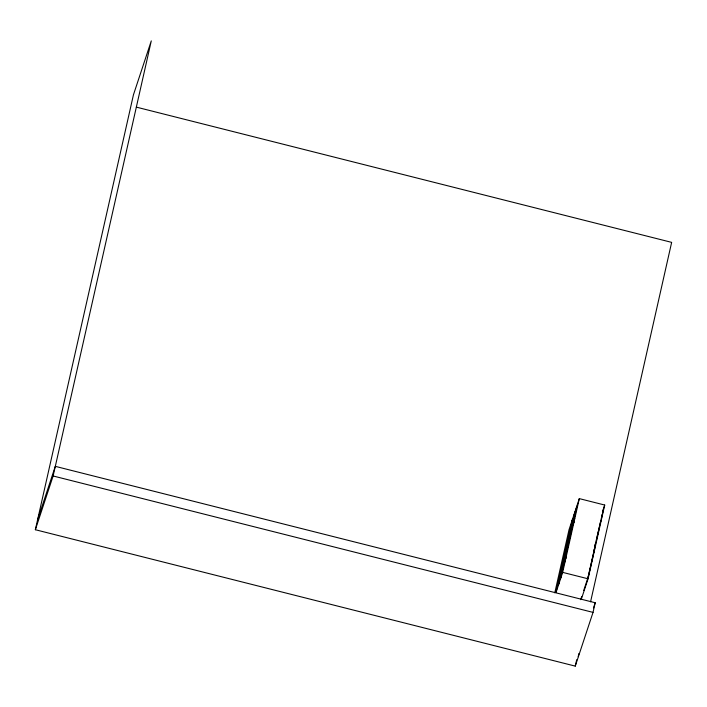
<?xml version="1.0" encoding="UTF-8"?>
<svg xmlns="http://www.w3.org/2000/svg" width="707" height="707" viewBox="0 0 707 707"><rect width="100%" height="100%" fill="white"/><g stroke="black" fill="none" stroke-linecap="round" stroke-linejoin="round"><path stroke-width="1.06" d="M560.457 574.287L561.084 571.389L559.926 576.002L560.554 573.103M563.205 566.033C565.68 555.004 560.351 578.114 563.841 563.214M565.264 559.82C567.739 548.791 562.41 571.901 565.9 557.001M569.639 533.714L570.266 530.816L569.108 535.429L569.736 532.53M572.149 526.379L572.776 523.48L571.618 528.094L572.246 525.204M573.934 521.28C576.408 510.224 571.106 533.352 574.57 518.461M562.666 567.668L563.302 564.849M564.725 561.464L565.361 558.645M573.395 522.924L574.031 520.105M593.553 552.432L593.659 551.955M35.35 529.72L53.122 475.979L55.296 466.346L595.206 602.753L593.032 612.386L575.259 666.118L35.35 529.72L133.446 94.809L151.28 40.882L55.358 466.152L37.524 520.078M554.792 592.811L569.02 529.737L579.316 498.621L604.706 505.037L588.074 578.794L581.216 599.536M560.059 575.684L560.96 571.698M569.241 535.119L570.134 531.125M562.799 567.429L563.7 563.444M571.751 527.784L572.643 523.799M564.866 561.225L565.759 557.24M573.536 522.685L574.438 518.699M556.418 590.955L556.1 591.918L572.281 520.158L572.608 519.194L556.17 592.051L562.675 572.378L579.316 498.621M588.692 574.438L594.516 548.605L593.482 551.725M596.39 540.254L599.448 526.68M599.925 524.585L600.862 520.414M601.339 518.328L602.276 514.148M595.347 545.504L588.374 576.408L583.69 590.557M575.259 666.118L576.709 659.702M578.202 656.679L578.927 653.454M590.575 601.798L671.65 242.368L136.327 107.119M569.1 535.349L570.275 530.895M571.61 528.023L572.785 523.56M559.917 575.922L561.093 571.468M569.303 534.28L570.072 531.964M571.813 526.954L572.582 524.629M573.598 521.854L574.367 519.53M560.121 574.853L560.89 572.537M562.869 566.599L563.638 564.283M564.928 560.395L565.697 558.07M602.656 511.258L604.706 505.037M602.753 511.718L603.416 509.703L594.843 546.29M594.896 545.442L595.921 542.34M587.756 577.601L588.445 575.516M580.686 599.66L581.684 596.628M593.491 607.923L595.206 602.753M562.675 572.378L588.074 578.794M53.122 475.979L593.032 612.386M574.641 512.99L558.38 585.087L575.021 511.833L574.641 512.99M576.656 507.034L560.624 578.14L576.983 506.071L576.656 507.034"/></g></svg>
